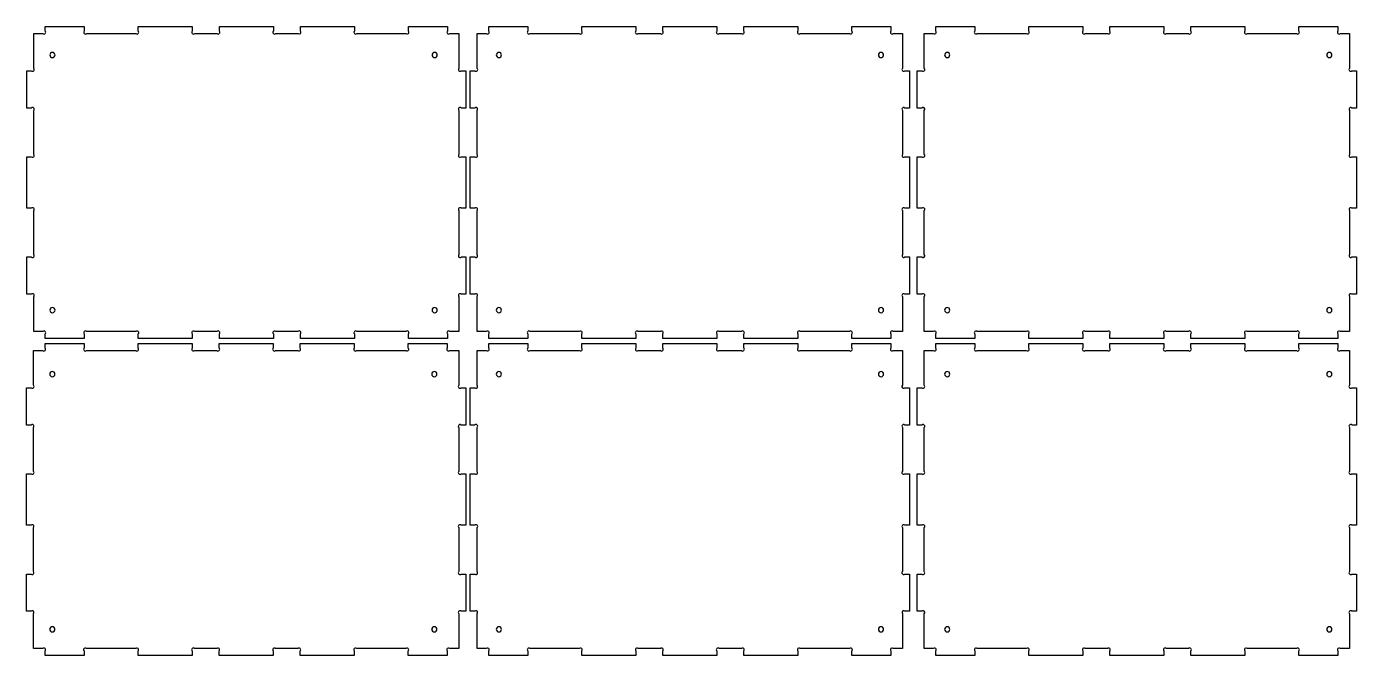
# Model space of a CAD drawing. Extents: x 43 to 2344, y 19 to 1108.
import ezdxf

# ---------------------------------------------------------------- set-up
doc = ezdxf.new("R2010")
doc.units = 0
doc.layers.add('6MM_MDF_BOTOM_HOLDDOWN', color=18, linetype='CONTINUOUS')
doc.layers.add('6MM_MDF_BOTTOM_CUTOUT', color=18, linetype='CONTINUOUS')

msp = doc.modelspace()

# ---------------------------------------------------------------- linework, layer by layer
at = {"layer": '6MM_MDF_BOTOM_HOLDDOWN'}
for points in [[(87.5, 1063.5, 0.414214), (83, 1059, 0.414214), (87.5, 1054.5, 0.414214), (92, 1059, 0.414214)], [(748.9, 1063.5, 0.414214), (744.4, 1059, 0.414214), (748.9, 1054.5, 0.414214), (753.4, 1059, 0.414214)], [(860.1, 1063.5, 0.414214), (855.6, 1059, 0.414214), (860.1, 1054.5, 0.414214), (864.6, 1059, 0.414214)], [(1521.5, 1063.5, 0.414214), (1517, 1059, 0.414214), (1521.5, 1054.5, 0.414214), (1526, 1059, 0.414214)], [(1636.1, 1063.5, 0.414214), (1631.6, 1059, 0.414214), (1636.1, 1054.5, 0.414214), (1640.6, 1059, 0.414214)], [(2297.4, 1063.5, 0.414214), (2292.9, 1059, 0.414214), (2297.4, 1054.5, 0.414214), (2301.9, 1059, 0.414214)], [(87.5, 621.7, 0.414214), (83, 617.2, 0.414214), (87.5, 612.7, 0.414214), (92, 617.2, 0.414214)], [(748.9, 621.7, 0.414214), (744.4, 617.2, 0.414214), (748.9, 612.7, 0.414214), (753.4, 617.2, 0.414214)], [(860.1, 621.7, 0.414214), (855.6, 617.2, 0.414214), (860.1, 612.7, 0.414214), (864.6, 617.2, 0.414214)], [(1521.5, 621.7, 0.414214), (1517, 617.2, 0.414214), (1521.5, 612.7, 0.414214), (1526, 617.2, 0.414214)], [(1636.1, 621.7, 0.414214), (1631.6, 617.2, 0.414214), (1636.1, 612.7, 0.414214), (1640.6, 617.2, 0.414214)], [(2297.4, 621.7, 0.414214), (2292.9, 617.2, 0.414214), (2297.4, 612.7, 0.414214), (2301.9, 617.2, 0.414214)], [(87.2, 510.8, 0.414214), (82.7, 506.3, 0.414214), (87.2, 501.8, 0.414214), (91.7, 506.3, 0.414214)], [(748.5, 510.8, 0.414214), (744, 506.3, 0.414214), (748.5, 501.8, 0.414214), (753, 506.3, 0.414214)], [(860.1, 510.8, 0.414214), (855.6, 506.3, 0.414214), (860.1, 501.8, 0.414214), (864.6, 506.3, 0.414214)], [(1521.5, 510.8, 0.414214), (1517, 506.3, 0.414214), (1521.5, 501.8, 0.414214), (1526, 506.3, 0.414214)], [(1636.1, 510.8, 0.414214), (1631.6, 506.3, 0.414214), (1636.1, 501.8, 0.414214), (1640.6, 506.3, 0.414214)], [(2297.4, 510.8, 0.414214), (2292.9, 506.3, 0.414214), (2297.4, 501.8, 0.414214), (2301.9, 506.3, 0.414214)], [(87.2, 68.9, 0.414214), (82.7, 64.4, 0.414214), (87.2, 59.9, 0.414214), (91.7, 64.4, 0.414214)], [(748.5, 68.9, 0.414214), (744, 64.4, 0.414214), (748.5, 59.9, 0.414214), (753, 64.4, 0.414214)], [(860.1, 68.9, 0.414214), (855.6, 64.4, 0.414214), (860.1, 59.9, 0.414214), (864.6, 64.4, 0.414214)], [(1521.5, 68.9, 0.414214), (1517, 64.4, 0.414214), (1521.5, 59.9, 0.414214), (1526, 64.4, 0.414214)], [(1636.1, 68.9, 0.414214), (1631.6, 64.4, 0.414214), (1636.1, 59.9, 0.414214), (1640.6, 64.4, 0.414214)], [(2297.4, 68.9, 0.414214), (2292.9, 64.4, 0.414214), (2297.4, 59.9, 0.414214), (2301.9, 64.4, 0.414214)]]:
    msp.add_lwpolyline(points, format="xyb", close=True, dxfattribs=at)
at = {"layer": '6MM_MDF_BOTTOM_CUTOUT'}
for points in [[(771, 1108.2), (771, 1100.4, 1), (775.3, 1096.2), (791, 1096.2), (791, 1035.9, 1), (795.3, 1031.7), (803, 1031.7), (803, 967.2), (795.3, 967.2, 1), (791, 963), (791, 886.9, 1), (795.3, 882.7), (803, 882.7), (803, 793.7), (795.3, 793.7, 1), (791, 789.5), (791, 713.4, 1), (795.3, 709.2), (803, 709.2), (803, 644.7), (795.3, 644.7, 1), (791, 640.5), (791, 580.2), (775.3, 580.2, 1), (771, 576), (771, 568.2), (703.5, 568.2), (703.5, 576, 1), (699.3, 580.2), (614.3, 580.2, 1), (610, 576), (610, 568.2), (516.5, 568.2), (516.5, 576, 1), (512.3, 580.2), (474, 580.2, 1), (469.8, 576), (469.8, 568.2), (376.3, 568.2), (376.3, 576, 1), (372, 580.2), (333.8, 580.2, 1), (329.5, 576), (329.5, 568.2), (236, 568.2), (236, 576, 1), (231.8, 580.2), (146.8, 580.2, 1), (142.5, 576), (142.5, 568.2), (75, 568.2), (75, 576, 1), (70.8, 580.2), (55, 580.2), (55, 640.5, 1), (50.8, 644.7), (43, 644.7), (43, 709.2), (50.8, 709.2, 1), (55, 713.4), (55, 789.5, 1), (50.8, 793.7), (43, 793.7), (43, 882.7), (50.8, 882.7, 1), (55, 886.9), (55, 963, 1), (50.8, 967.2), (43, 967.2), (43, 1031.7), (50.8, 1031.7, 1), (55, 1035.9), (55, 1096.2), (70.8, 1096.2, 1), (75, 1100.4), (75, 1108.2), (142.5, 1108.2), (142.5, 1100.4, 1), (146.8, 1096.2), (231.8, 1096.2, 1), (236, 1100.4), (236, 1108.2), (329.5, 1108.2), (329.5, 1100.4, 1), (333.8, 1096.2), (372, 1096.2, 1), (376.3, 1100.4), (376.3, 1108.2), (469.8, 1108.2), (469.8, 1100.4, 1), (474, 1096.2), (512.3, 1096.2, 1), (516.5, 1100.4), (516.5, 1108.2), (610, 1108.2), (610, 1100.4, 1), (614.3, 1096.2), (699.3, 1096.2, 1), (703.5, 1100.4), (703.5, 1108.2)], [(1538.6, 1108.2), (1538.6, 1100.4, 1), (1542.8, 1096.2), (1558.6, 1096.2), (1558.6, 1035.9, 1), (1562.8, 1031.7), (1570.6, 1031.7), (1570.6, 967.2), (1562.8, 967.2, 1), (1558.6, 963), (1558.6, 886.9, 1), (1562.8, 882.7), (1570.6, 882.7), (1570.6, 793.7), (1562.8, 793.7, 1), (1558.6, 789.5), (1558.6, 713.4, 1), (1562.8, 709.2), (1570.6, 709.2), (1570.6, 644.7), (1562.8, 644.7, 1), (1558.6, 640.5), (1558.6, 580.2), (1542.8, 580.2, 1), (1538.6, 576), (1538.6, 568.2), (1471.1, 568.2), (1471.1, 576, 1), (1466.8, 580.2), (1381.8, 580.2, 1), (1377.6, 576), (1377.6, 568.2), (1284.1, 568.2), (1284.1, 576, 1), (1279.8, 580.2), (1241.6, 580.2, 1), (1237.3, 576), (1237.3, 568.2), (1143.8, 568.2), (1143.8, 576, 1), (1139.6, 580.2), (1101.3, 580.2, 1), (1097.1, 576), (1097.1, 568.2), (1003.6, 568.2), (1003.6, 576, 1), (999.3, 580.2), (914.3, 580.2, 1), (910.1, 576), (910.1, 568.2), (842.6, 568.2), (842.6, 576, 1), (838.3, 580.2), (822.6, 580.2), (822.6, 640.5, 1), (818.3, 644.7), (810.6, 644.7), (810.6, 709.2), (818.3, 709.2, 1), (822.6, 713.4), (822.6, 789.5, 1), (818.3, 793.7), (810.6, 793.7), (810.6, 882.7), (818.3, 882.7, 1), (822.6, 886.9), (822.6, 963, 1), (818.3, 967.2), (810.6, 967.2), (810.6, 1031.7), (818.3, 1031.7, 1), (822.6, 1035.9), (822.6, 1096.2), (838.3, 1096.2, 1), (842.6, 1100.4), (842.6, 1108.2), (910.1, 1108.2), (910.1, 1100.4, 1), (914.3, 1096.2), (999.3, 1096.2, 1), (1003.6, 1100.4), (1003.6, 1108.2), (1097.1, 1108.2), (1097.1, 1100.4, 1), (1101.3, 1096.2), (1139.6, 1096.2, 1), (1143.8, 1100.4), (1143.8, 1108.2), (1237.3, 1108.2), (1237.3, 1100.4, 1), (1241.6, 1096.2), (1279.8, 1096.2, 1), (1284.1, 1100.4), (1284.1, 1108.2), (1377.6, 1108.2), (1377.6, 1100.4, 1), (1381.8, 1096.2), (1466.8, 1096.2, 1), (1471.1, 1100.4), (1471.1, 1108.2)], [(2312.3, 1108.2), (2312.3, 1100.4, 1), (2316.5, 1096.2), (2332.3, 1096.2), (2332.3, 1035.9, 1), (2336.5, 1031.7), (2344.3, 1031.7), (2344.3, 967.2), (2336.5, 967.2, 1), (2332.3, 963), (2332.3, 886.9, 1), (2336.5, 882.7), (2344.3, 882.7), (2344.3, 793.7), (2336.5, 793.7, 1), (2332.3, 789.5), (2332.3, 713.4, 1), (2336.5, 709.2), (2344.3, 709.2), (2344.3, 644.7), (2336.5, 644.7, 1), (2332.3, 640.5), (2332.3, 580.2), (2316.5, 580.2, 1), (2312.3, 576), (2312.3, 568.2), (2244.8, 568.2), (2244.8, 576, 1), (2240.5, 580.2), (2155.5, 580.2, 1), (2151.3, 576), (2151.3, 568.2), (2057.8, 568.2), (2057.8, 576, 1), (2053.5, 580.2), (2015.3, 580.2, 1), (2011, 576), (2011, 568.2), (1917.5, 568.2), (1917.5, 576, 1), (1913.3, 580.2), (1875, 580.2, 1), (1870.8, 576), (1870.8, 568.2), (1777.3, 568.2), (1777.3, 576, 1), (1773, 580.2), (1688, 580.2, 1), (1683.8, 576), (1683.8, 568.2), (1616.3, 568.2), (1616.3, 576, 1), (1612, 580.2), (1596.3, 580.2), (1596.3, 640.5, 1), (1592, 644.7), (1584.3, 644.7), (1584.3, 709.2), (1592, 709.2, 1), (1596.3, 713.4), (1596.3, 789.5, 1), (1592, 793.7), (1584.3, 793.7), (1584.3, 882.7), (1592, 882.7, 1), (1596.3, 886.9), (1596.3, 963, 1), (1592, 967.2), (1584.3, 967.2), (1584.3, 1031.7), (1592, 1031.7, 1), (1596.3, 1035.9), (1596.3, 1096.2), (1612, 1096.2, 1), (1616.3, 1100.4), (1616.3, 1108.2), (1683.8, 1108.2), (1683.8, 1100.4, 1), (1688, 1096.2), (1773, 1096.2, 1), (1777.3, 1100.4), (1777.3, 1108.2), (1870.8, 1108.2), (1870.8, 1100.4, 1), (1875, 1096.2), (1913.3, 1096.2, 1), (1917.5, 1100.4), (1917.5, 1108.2), (2011, 1108.2), (2011, 1100.4, 1), (2015.3, 1096.2), (2053.5, 1096.2, 1), (2057.8, 1100.4), (2057.8, 1108.2), (2151.3, 1108.2), (2151.3, 1100.4, 1), (2155.5, 1096.2), (2240.5, 1096.2, 1), (2244.8, 1100.4), (2244.8, 1108.2)], [(770.7, 559.2), (770.7, 551.5, 1), (775, 547.2), (790.7, 547.2), (790.7, 487, 1), (795, 482.7), (802.7, 482.7), (802.7, 418.2), (795, 418.2, 1), (790.7, 414), (790.7, 338, 1), (795, 333.7), (802.7, 333.7), (802.7, 244.7), (795, 244.7, 1), (790.7, 240.5), (790.7, 164.5, 1), (795, 160.2), (802.7, 160.2), (802.7, 95.7), (795, 95.7, 1), (790.7, 91.5), (790.7, 31.2), (775, 31.2, 1), (770.7, 27), (770.7, 19.2), (703.2, 19.2), (703.2, 27, 1), (699, 31.2), (614, 31.2, 1), (609.7, 27), (609.7, 19.2), (516.2, 19.2), (516.2, 27, 1), (512, 31.2), (473.7, 31.2, 1), (469.5, 27), (469.5, 19.2), (376, 19.2), (376, 27, 1), (371.7, 31.2), (333.5, 31.2, 1), (329.2, 27), (329.2, 19.2), (235.7, 19.2), (235.7, 27, 1), (231.5, 31.2), (146.5, 31.2, 1), (142.2, 27), (142.2, 19.2), (74.7, 19.2), (74.7, 27, 1), (70.5, 31.2), (54.7, 31.2), (54.7, 91.5, 1), (50.5, 95.7), (42.7, 95.7), (42.7, 160.2), (50.5, 160.2, 1), (54.7, 164.5), (54.7, 240.5, 1), (50.5, 244.7), (42.7, 244.7), (42.7, 333.7), (50.5, 333.7, 1), (54.7, 338), (54.7, 414, 1), (50.5, 418.2), (42.7, 418.2), (42.7, 482.7), (50.5, 482.7, 1), (54.7, 487), (54.7, 547.2), (70.5, 547.2, 1), (74.7, 551.5), (74.7, 559.2), (142.2, 559.2), (142.2, 551.5, 1), (146.5, 547.2), (231.5, 547.2, 1), (235.7, 551.5), (235.7, 559.2), (329.2, 559.2), (329.2, 551.5, 1), (333.5, 547.2), (371.7, 547.2, 1), (376, 551.5), (376, 559.2), (469.5, 559.2), (469.5, 551.5, 1), (473.7, 547.2), (512, 547.2, 1), (516.2, 551.5), (516.2, 559.2), (609.7, 559.2), (609.7, 551.5, 1), (614, 547.2), (699, 547.2, 1), (703.2, 551.5), (703.2, 559.2)], [(1538.6, 559.2), (1538.6, 551.5, 1), (1542.8, 547.2), (1558.6, 547.2), (1558.6, 487, 1), (1562.8, 482.7), (1570.6, 482.7), (1570.6, 418.2), (1562.8, 418.2, 1), (1558.6, 414), (1558.6, 338, 1), (1562.8, 333.7), (1570.6, 333.7), (1570.6, 244.7), (1562.8, 244.7, 1), (1558.6, 240.5), (1558.6, 164.5, 1), (1562.8, 160.2), (1570.6, 160.2), (1570.6, 95.7), (1562.8, 95.7, 1), (1558.6, 91.5), (1558.6, 31.2), (1542.8, 31.2, 1), (1538.6, 27), (1538.6, 19.2), (1471.1, 19.2), (1471.1, 27, 1), (1466.8, 31.2), (1381.8, 31.2, 1), (1377.6, 27), (1377.6, 19.2), (1284.1, 19.2), (1284.1, 27, 1), (1279.8, 31.2), (1241.6, 31.2, 1), (1237.3, 27), (1237.3, 19.2), (1143.8, 19.2), (1143.8, 27, 1), (1139.6, 31.2), (1101.3, 31.2, 1), (1097.1, 27), (1097.1, 19.2), (1003.6, 19.2), (1003.6, 27, 1), (999.3, 31.2), (914.3, 31.2, 1), (910.1, 27), (910.1, 19.2), (842.6, 19.2), (842.6, 27, 1), (838.3, 31.2), (822.6, 31.2), (822.6, 91.5, 1), (818.3, 95.7), (810.6, 95.7), (810.6, 160.2), (818.3, 160.2, 1), (822.6, 164.5), (822.6, 240.5, 1), (818.3, 244.7), (810.6, 244.7), (810.6, 333.7), (818.3, 333.7, 1), (822.6, 338), (822.6, 414, 1), (818.3, 418.2), (810.6, 418.2), (810.6, 482.7), (818.3, 482.7, 1), (822.6, 487), (822.6, 547.2), (838.3, 547.2, 1), (842.6, 551.5), (842.6, 559.2), (910.1, 559.2), (910.1, 551.5, 1), (914.3, 547.2), (999.3, 547.2, 1), (1003.6, 551.5), (1003.6, 559.2), (1097.1, 559.2), (1097.1, 551.5, 1), (1101.3, 547.2), (1139.6, 547.2, 1), (1143.8, 551.5), (1143.8, 559.2), (1237.3, 559.2), (1237.3, 551.5, 1), (1241.6, 547.2), (1279.8, 547.2, 1), (1284.1, 551.5), (1284.1, 559.2), (1377.6, 559.2), (1377.6, 551.5, 1), (1381.8, 547.2), (1466.8, 547.2, 1), (1471.1, 551.5), (1471.1, 559.2)], [(2312.3, 559.2), (2312.3, 551.5, 1), (2316.5, 547.2), (2332.3, 547.2), (2332.3, 487, 1), (2336.5, 482.7), (2344.3, 482.7), (2344.3, 418.2), (2336.5, 418.2, 1), (2332.3, 414), (2332.3, 338, 1), (2336.5, 333.7), (2344.3, 333.7), (2344.3, 244.7), (2336.5, 244.7, 1), (2332.3, 240.5), (2332.3, 164.5, 1), (2336.5, 160.2), (2344.3, 160.2), (2344.3, 95.7), (2336.5, 95.7, 1), (2332.3, 91.5), (2332.3, 31.2), (2316.5, 31.2, 1), (2312.3, 27), (2312.3, 19.2), (2244.8, 19.2), (2244.8, 27, 1), (2240.5, 31.2), (2155.5, 31.2, 1), (2151.3, 27), (2151.3, 19.2), (2057.8, 19.2), (2057.8, 27, 1), (2053.5, 31.2), (2015.3, 31.2, 1), (2011, 27), (2011, 19.2), (1917.5, 19.2), (1917.5, 27, 1), (1913.3, 31.2), (1875, 31.2, 1), (1870.8, 27), (1870.8, 19.2), (1777.3, 19.2), (1777.3, 27, 1), (1773, 31.2), (1688, 31.2, 1), (1683.8, 27), (1683.8, 19.2), (1616.3, 19.2), (1616.3, 27, 1), (1612, 31.2), (1596.3, 31.2), (1596.3, 91.5, 1), (1592, 95.7), (1584.3, 95.7), (1584.3, 160.2), (1592, 160.2, 1), (1596.3, 164.5), (1596.3, 240.5, 1), (1592, 244.7), (1584.3, 244.7), (1584.3, 333.7), (1592, 333.7, 1), (1596.3, 338), (1596.3, 414, 1), (1592, 418.2), (1584.3, 418.2), (1584.3, 482.7), (1592, 482.7, 1), (1596.3, 487), (1596.3, 547.2), (1612, 547.2, 1), (1616.3, 551.5), (1616.3, 559.2), (1683.8, 559.2), (1683.8, 551.5, 1), (1688, 547.2), (1773, 547.2, 1), (1777.3, 551.5), (1777.3, 559.2), (1870.8, 559.2), (1870.8, 551.5, 1), (1875, 547.2), (1913.3, 547.2, 1), (1917.5, 551.5), (1917.5, 559.2), (2011, 559.2), (2011, 551.5, 1), (2015.3, 547.2), (2053.5, 547.2, 1), (2057.8, 551.5), (2057.8, 559.2), (2151.3, 559.2), (2151.3, 551.5, 1), (2155.5, 547.2), (2240.5, 547.2, 1), (2244.8, 551.5), (2244.8, 559.2)]]:
    msp.add_lwpolyline(points, format="xyb", close=True, dxfattribs=at)

doc.saveas('drawing.dxf')
